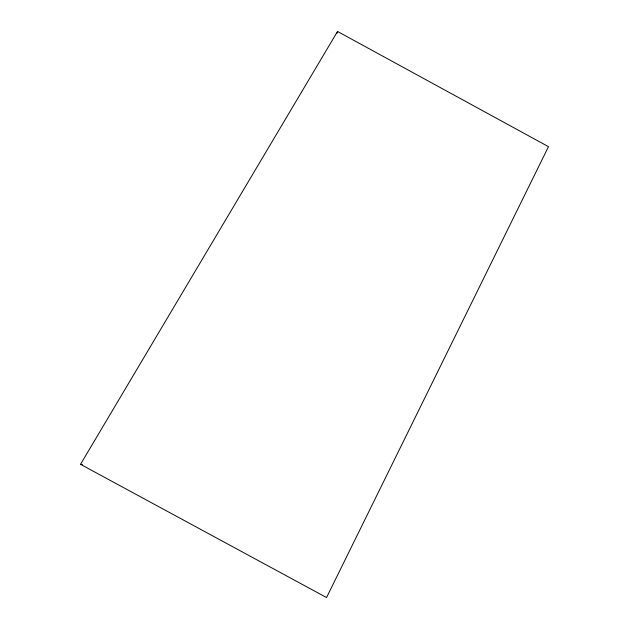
<?xml version="1.0" encoding="UTF-8"?>
<svg xmlns="http://www.w3.org/2000/svg" width="629" height="629" viewBox="0 0 629 629"><rect width="100%" height="100%" fill="white"/><g stroke="black" fill="none" stroke-linecap="round" stroke-linejoin="round"><path stroke-width="0.94" d="M337.05 33.321L337.529 31.45L548.48 146.667L326.553 597.55L80.52 464.32L337.529 31.45M80.52 464.32L82.446 464.603"/></g></svg>
